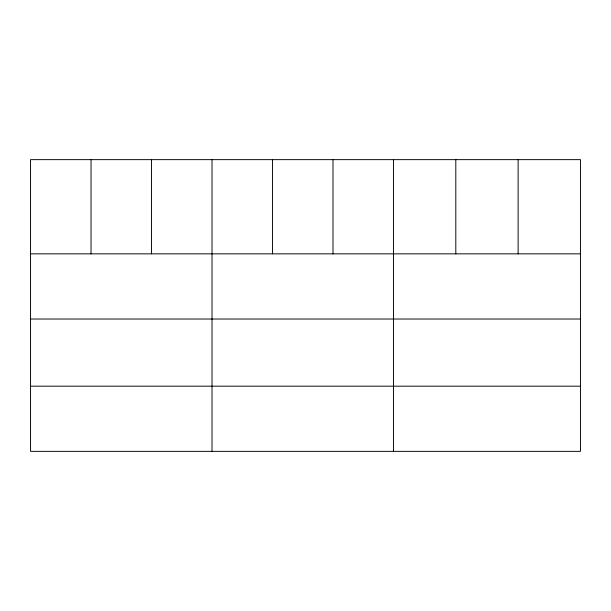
<?xml version="1.0" encoding="UTF-8"?>
<svg xmlns="http://www.w3.org/2000/svg" width="611" height="611" viewBox="0 0 611 611"><rect width="100%" height="100%" fill="white"/><g stroke="black" fill="none" stroke-linecap="round" stroke-linejoin="round"><path stroke-width="0.92" d="M580.45 319.026L580.45 159.639L30.55 159.639L30.55 451.361L580.45 451.361L580.45 319.026L30.55 319.026M30.55 253.848L580.45 253.848M30.55 386.183L580.45 386.183M518.128 159.639L518.128 253.848M455.806 159.639L455.806 253.848M393.484 159.639L393.484 451.361M332.995 159.639L332.995 253.848M272.506 159.639L272.506 253.848M212.017 159.639L212.017 451.361M151.528 159.639L151.528 253.848M91.039 159.639L91.039 253.848"/></g></svg>
